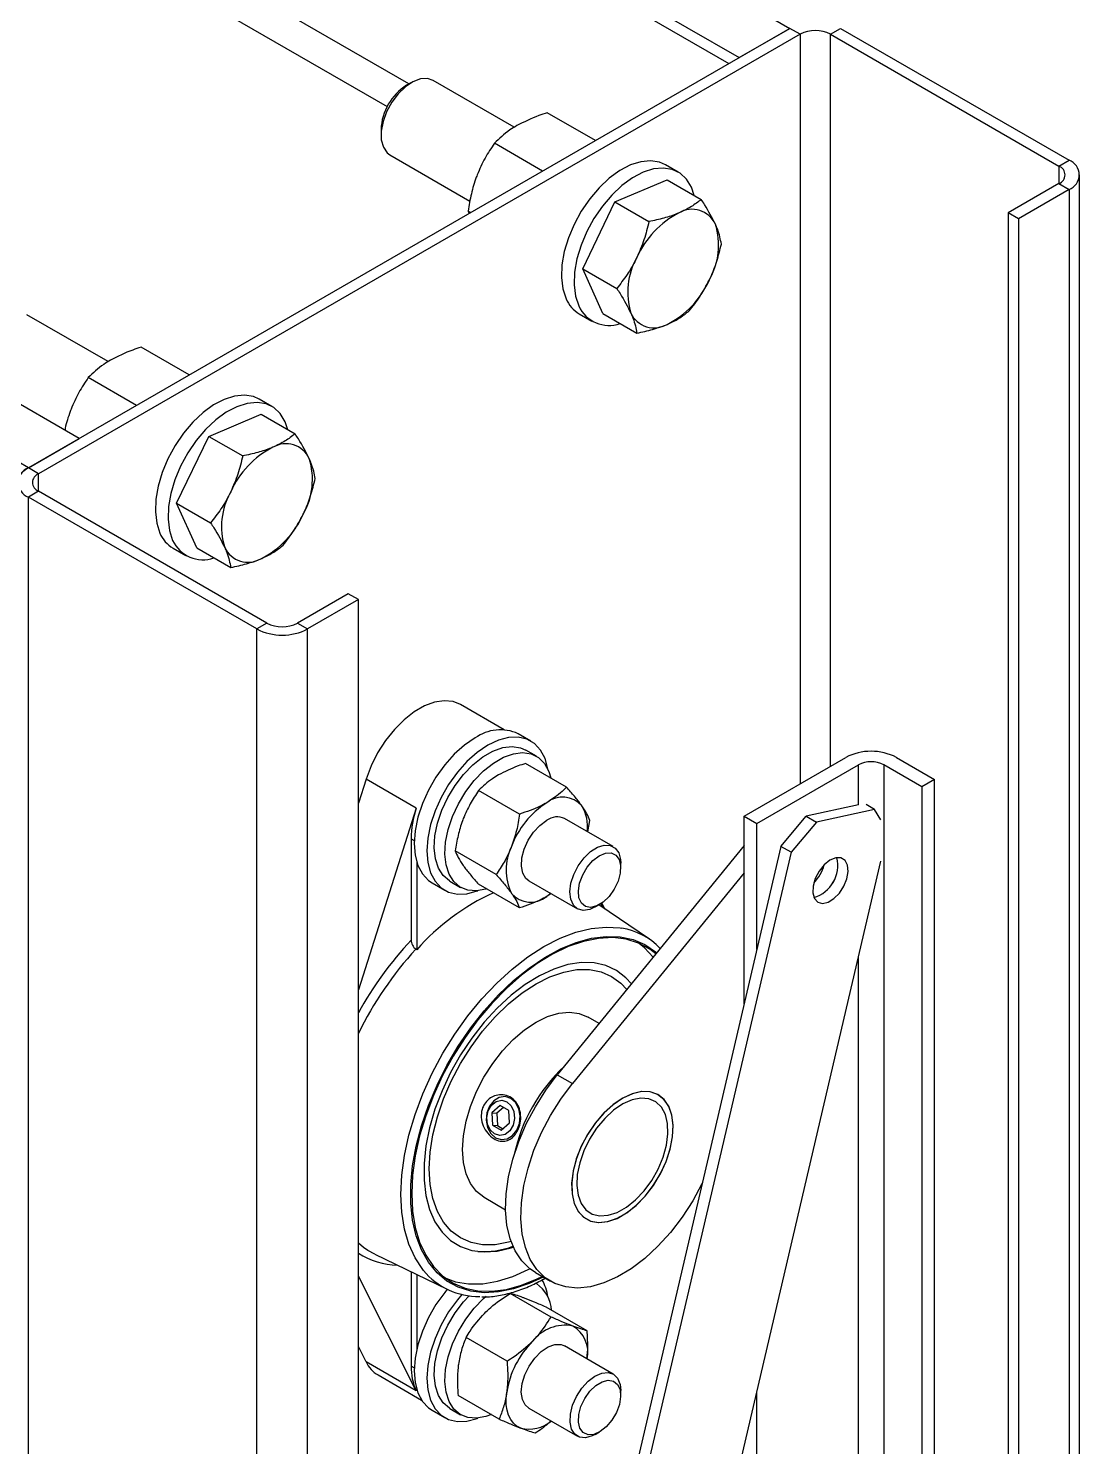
# Model space of a CAD drawing. Header units: millimetres. Extents: x -361 to 14022, y -1822 to 1455.
# Drawn here: x 4037.79 to 4046.94, y 893.34 to 905.7 of the extents above; entities that cross this region are included whole.
import ezdxf

# ---------------------------------------------------------------- set-up
doc = ezdxf.new("R2010")
doc.units = ezdxf.units.MM

msp = doc.modelspace()

# ---------------------------------------------------------------- linework, layer by layer
at = {"color": 7, "linetype": 'Continuous', "lineweight": 25}
for p, q in [((3978.127349, 943.96435), (4044.41861, 905.69522)), ((3977.685407, 943.709222), (4043.976668, 905.440092)), ((3977.685407, 943.607155), (4043.888265, 905.389058)), ((4038.231426, 902.123434), (3971.940165, 940.392564)), ((4037.789484, 901.868307), (3971.498223, 940.137437)), ((4044.41861, 905.69522), (4037.789484, 901.868307)), ((4043.976668, 905.440092), (4044.41861, 905.69522)), ((4044.506998, 905.644194), (4044.41861, 905.69522)), ((4044.772163, 905.644194), (4044.860552, 905.69522)), ((4044.860552, 905.69522), (4046.849289, 904.547146)), ((4044.506998, 905.644194), (4037.877872, 901.817281)), ((4044.772163, 905.644194), (4046.760901, 904.49612)), ((4041.12451, 905.224032), (4041.081914, 905.199434)), ((4042.019209, 904.834381), (4041.312038, 905.242622)), ((4042.725742, 904.717948), (4042.306128, 904.960186)), ((4040.859388, 904.813966), (4040.859388, 904.764777)), ((4042.266463, 904.452811), (4041.846849, 904.695049)), ((4040.937068, 904.593086), (4041.633699, 904.190929)), ((4043.445657, 904.443911), (4043.335172, 904.507693)), ((4046.760901, 904.49612), (4046.849289, 904.547146)), ((4042.895312, 904.183303), (4043.350608, 904.376439)), ((4043.350608, 904.376439), (4043.646539, 904.205602)), ((4046.760901, 904.343044), (4046.318959, 904.087916)), ((4046.760901, 904.343044), (4046.849289, 904.292018)), ((4046.940819, 822.255163), (4046.940819, 904.419582)), ((4046.849289, 904.292018), (4046.407348, 904.036891)), ((4046.849289, 904.292018), (4046.849289, 822.127599)), ((4041.639011, 904.090591), (4041.617209, 904.103177)), ((4041.617209, 904.103177), (4041.62648, 904.083357)), ((4042.615392, 903.601238), (4042.895312, 904.183303)), ((4042.895312, 904.183303), (4043.191243, 904.012466)), ((4046.407348, 904.036891), (4046.318959, 904.087916)), ((4046.318959, 904.087916), (4046.318959, 821.923497)), ((4046.407348, 904.036891), (4046.407348, 821.872471)), ((4042.615392, 903.601238), (4042.911323, 903.430401)), ((4042.790767, 903.212309), (4042.615392, 903.601238)), ((4038.483675, 902.793361), (4037.776504, 903.201602)), ((4042.585233, 903.20862), (4042.695718, 903.144838)), ((4042.790767, 903.212309), (4043.086698, 903.041472)), ((4039.190208, 902.676927), (4038.770594, 902.919165)), ((4038.730929, 902.411791), (4038.311315, 902.654029)), ((4039.910123, 902.402891), (4039.799638, 902.466673)), ((4039.359778, 902.142283), (4039.815074, 902.335419)), ((4039.815074, 902.335419), (4040.111005, 902.164582)), ((4037.789484, 901.868307), (4038.231426, 902.123434)), ((4039.079858, 901.560218), (4039.359778, 902.142283)), ((4039.359778, 902.142283), (4039.655709, 901.971445)), ((4037.877872, 901.817281), (4037.789484, 901.868307)), ((4037.877872, 901.664205), (4037.789484, 901.613179)), ((4037.789484, 819.44876), (4037.789484, 901.613179)), ((4039.778222, 900.465105), (4037.789484, 901.613179)), ((4039.86661, 900.516131), (4037.877872, 901.664205)), ((4039.079858, 901.560218), (4039.375789, 901.38938)), ((4039.255233, 901.171289), (4039.079858, 901.560218)), ((4039.049699, 901.167599), (4039.160184, 901.103817)), ((4039.255233, 901.171289), (4039.551164, 901.000452)), ((4040.573717, 900.771258), (4040.131775, 900.516131)), ((4040.662105, 900.720233), (4040.573717, 900.771258)), ((4040.662105, 900.720233), (4040.220163, 900.465105)), ((4040.662105, 818.555814), (4040.662105, 900.720233)), ((4039.86661, 900.516131), (4039.778222, 900.465105)), ((4040.131775, 900.516131), (4040.220163, 900.465105)), ((4039.778222, 818.300686), (4039.778222, 900.465105)), ((4040.220163, 818.300686), (4040.220163, 900.465105)), ((4041.930789, 899.587721), (4041.551781, 899.806517)), ((4042.164026, 899.489159), (4042.053541, 899.552941)), ((4042.211525, 899.357096), (4042.118717, 899.410673)), ((4042.474255, 899.088013), (4042.117567, 899.293925)), ((4044.020449, 898.836019), (4044.904332, 899.346274)), ((4044.130934, 898.772237), (4045.014818, 899.282492)), ((4045.567245, 899.091146), (4045.235788, 899.282492)), ((4045.235788, 899.282492), (4045.235788, 836.919187)), ((4045.346274, 899.346274), (4045.67773, 899.154928)), ((4040.729137, 899.157865), (4040.662105, 898.947529)), ((4041.16666, 898.905289), (4040.729137, 899.157865)), ((4045.67773, 899.154928), (4045.567245, 899.091146)), ((4045.67773, 836.791623), (4045.67773, 899.154928)), ((4042.066007, 898.852336), (4041.709318, 899.058248)), ((4045.567245, 899.091146), (4045.567245, 836.727842)), ((4041.16666, 898.905289), (4040.662105, 897.322085)), ((4045.014818, 898.932257), (4044.561679, 898.833719)), ((4045.156385, 898.892796), (4044.650067, 898.782694)), ((4045.156385, 898.892796), (4045.081637, 898.935947)), ((4045.211459, 898.803416), (4045.156385, 898.892796)), ((4042.880973, 898.570107), (4042.457946, 898.814315)), ((4042.659644, 898.697877), (4042.678379, 898.797581)), ((4044.020449, 898.836019), (4044.130934, 898.772237)), ((4044.020449, 897.201736), (4044.020449, 898.836019)), ((4044.130934, 897.674959), (4044.130934, 898.772237)), ((4044.340315, 898.571766), (4044.561679, 898.833719)), ((4044.650067, 898.782694), (4044.428704, 898.520741)), ((4044.561679, 898.833719), (4044.650067, 898.782694)), ((4041.121725, 898.638072), (4041.121725, 897.75561)), ((4044.340315, 898.571766), (4041.397613, 885.967804)), ((4044.428704, 898.520741), (4041.486002, 885.916779)), ((4041.861883, 898.326227), (4041.505194, 898.532139)), ((4044.020449, 898.580252), (4042.393595, 896.582142)), ((4044.428704, 898.520741), (4044.340315, 898.571766)), ((4041.170338, 898.435072), (4041.170338, 897.67222)), ((4042.129471, 885.241969), (4045.211459, 898.442509)), ((4042.945706, 898.384781), (4042.945706, 898.42703)), ((4041.459396, 898.268571), (4041.552204, 898.214995)), ((4042.145472, 898.273034), (4042.568498, 898.028826)), ((4044.020449, 898.340875), (4042.526178, 896.505604)), ((4041.303602, 898.253868), (4041.414087, 898.190086)), ((4042.066007, 898.035795), (4041.709318, 898.241707)), ((4042.337895, 898.16195), (4042.301709, 898.135404)), ((4042.340644, 898.160364), (4042.301709, 898.135404)), ((4042.724771, 898.044318), (4042.761358, 898.065446)), ((4043.195277, 897.763951), (4042.755997, 898.06235)), ((4042.780341, 898.077539), (4042.804671, 898.029286)), ((4041.170338, 897.67222), (4041.163187, 897.676886)), ((4042.758252, 897.030015), (4042.661989, 897.085587)), ((4042.393595, 896.582142), (4042.526178, 896.505604)), ((4041.896298, 896.315005), (4041.824879, 896.25167)), ((4041.925008, 896.298431), (4041.867937, 896.24782)), ((4041.972845, 896.270815), (4041.896298, 896.315005)), ((4041.824879, 896.25167), (4041.830007, 896.144146)), ((4041.824879, 896.25167), (4041.867937, 896.24782)), ((4041.867937, 896.24782), (4041.873065, 896.140296)), ((4041.906554, 896.099957), (4041.977973, 896.163291)), ((4041.977973, 896.163291), (4041.972845, 896.270815)), ((4041.830007, 896.144146), (4041.906554, 896.099957)), ((4041.830007, 896.144146), (4041.873065, 896.140296)), ((4041.873065, 896.140296), (4041.920902, 896.11268)), ((4043.655318, 895.637837), (4043.65312, 895.633362)), ((4041.755813, 895.515873), (4041.944028, 895.407219)), ((4040.804022, 895.019963), (4040.744323, 895.053107)), ((4040.804022, 895.019963), (4041.435052, 894.714821)), ((4041.16666, 893.829694), (4040.662105, 894.830351)), ((4041.121725, 894.866334), (4041.121725, 894.045029)), ((4041.170338, 894.842826), (4041.170338, 894.1919)), ((4042.20267, 894.86099), (4042.335253, 894.784452)), ((4042.339221, 894.473377), (4041.982533, 894.679289)), ((4042.65313, 894.353183), (4042.296441, 894.559095)), ((4040.729137, 894.08227), (4040.662105, 894.215212)), ((4041.956222, 894.089056), (4041.599534, 894.294967)), ((4042.880973, 893.977064), (4042.457946, 894.221273)), ((4041.16666, 893.829694), (4040.729137, 894.08227)), ((4040.833089, 893.96853), (4041.212097, 893.749733)), ((4042.945706, 893.791739), (4042.945706, 893.833988)), ((4044.130934, 836.408932), (4044.130934, 893.814486)), ((4041.887132, 893.584541), (4041.530444, 893.790452)), ((4041.303602, 893.660825), (4041.414087, 893.597044)), ((4041.459396, 893.675529), (4041.552204, 893.621952)), ((4042.145472, 893.679992), (4042.568498, 893.435784)), ((4042.724772, 893.451276), (4042.761358, 893.472404))]:
    msp.add_line(p, q, dxfattribs=at)
at = {"color": 8, "linetype": 'Continuous', "lineweight": 25}
for p, q in [((4041.102183, 905.211139), (3978.592979, 941.296934)), ((3978.516233, 941.03506), (4040.913785, 905.013721)), ((4044.506998, 905.644194), (4044.506998, 899.116898)), ((4044.772163, 899.269974), (4044.772163, 905.644194)), ((4046.760901, 904.49612), (4046.760901, 904.343044)), ((4037.877872, 901.664205), (4037.877872, 901.817281)), ((4045.014818, 898.932257), (4045.014818, 899.282492)), ((4041.121725, 898.638072), (4041.148683, 898.622509)), ((4045.014818, 836.919187), (4045.014818, 897.600269)), ((4041.148683, 894.029467), (4041.121725, 894.045029))]:
    msp.add_line(p, q, dxfattribs=at)
at = {"color": 7, "linetype": 'Continuous', "lineweight": 25, "flags": 128}
for points in [[(4041.312038, 905.242622), (4041.263305, 905.25889), (4041.202751, 905.255582), (4041.137283, 905.231053), (4041.071015, 905.186844), (4041.008111, 905.125734), (4040.952524, 905.051562), (4040.907746, 904.968988), (4040.876591, 904.883202), (4040.861016, 904.799593), (4040.862, 904.723414), (4040.879481, 904.659454)], [(4040.879481, 904.659454), (4040.912361, 904.611729), (4040.937068, 904.593086)], [(4043.335172, 904.507693), (4043.283426, 904.530267), (4043.205506, 904.542722), (4043.120132, 904.534377), (4043.029899, 904.505485), (4042.937548, 904.456925), (4042.845885, 904.390171), (4042.757696, 904.307252), (4042.67566, 904.210688), (4042.602269, 904.103412), (4042.539755, 903.988684), (4042.490015, 903.869991), (4042.454562, 903.750937), (4042.434472, 903.635142), (4042.430356, 903.526122), (4042.44234, 903.427191), (4042.470058, 903.341355)], [(4043.584862, 904.241207), (4043.560832, 904.311175), (4043.51822, 904.381309), (4043.462011, 904.433608), (4043.393912, 904.466485), (4043.315991, 904.47894), (4043.230617, 904.470595), (4043.140384, 904.441703), (4043.048033, 904.393143), (4042.956371, 904.326389), (4042.868181, 904.24347), (4042.786145, 904.146906), (4042.712755, 904.03963), (4042.65024, 903.924902), (4042.6005, 903.806209), (4042.565047, 903.687155), (4042.544957, 903.57136), (4042.540842, 903.46234), (4042.552825, 903.36341), (4042.580543, 903.277574)], [(4039.799638, 902.466673), (4039.747892, 902.489247), (4039.669972, 902.501702), (4039.584598, 902.493357), (4039.494365, 902.464465), (4039.402014, 902.415904), (4039.310351, 902.349151), (4039.222162, 902.266232), (4039.140126, 902.169668), (4039.066736, 902.062392), (4039.004221, 901.947664), (4038.954481, 901.82897), (4038.919028, 901.709917), (4038.898938, 901.594121), (4038.894822, 901.485102), (4038.906806, 901.386171), (4038.934524, 901.300335)], [(4040.049328, 902.200187), (4040.025298, 902.270155), (4039.982687, 902.340288), (4039.926477, 902.392588), (4039.858378, 902.425465), (4039.780457, 902.43792), (4039.695083, 902.429575), (4039.60485, 902.400683), (4039.512499, 902.352123), (4039.420837, 902.285369), (4039.332647, 902.20245), (4039.250611, 902.105886), (4039.177221, 901.99861), (4039.114706, 901.883882), (4039.064966, 901.765188), (4039.029513, 901.646135), (4039.009423, 901.530339), (4039.005308, 901.42132), (4039.017291, 901.322389), (4039.04501, 901.236553)], [(4041.551781, 899.806517), (4041.486777, 899.832409), (4041.409464, 899.84002), (4041.325409, 899.827253), (4041.237224, 899.794506), (4041.147647, 899.742794), (4041.059461, 899.673725), (4040.975406, 899.589444), (4040.898094, 899.49257), (4040.829924, 899.386111), (4040.773016, 899.273376), (4040.729137, 899.157865)], [(4041.678571, 899.51581), (4041.58648, 899.453343), (4041.497188, 899.374167), (4041.413406, 899.280686), (4041.337682, 899.175743), (4041.272315, 899.062524), (4041.219292, 898.944471), (4041.180224, 898.825169), (4041.156298, 898.708245), (4041.148241, 898.597251), (4041.156298, 898.495559), (4041.180224, 898.406259), (4041.219292, 898.332065), (4041.272315, 898.275231), (4041.303602, 898.253868)], [(4042.3123, 899.241465), (4042.31133, 899.247467), (4042.287404, 899.336767), (4042.248336, 899.410961), (4042.195313, 899.467796), (4042.129946, 899.505544), (4042.054222, 899.523058), (4041.97044, 899.519806), (4041.881147, 899.495887), (4041.789057, 899.452028)], [(4041.789057, 899.452028), (4041.696966, 899.389561), (4041.607673, 899.310385), (4041.523892, 899.216905), (4041.448167, 899.111961), (4041.3828, 898.998742), (4041.329777, 898.880689), (4041.290709, 898.761388), (4041.266783, 898.644464), (4041.258726, 898.533469), (4041.266783, 898.431777), (4041.290709, 898.342477), (4041.329777, 898.268283), (4041.3828, 898.211449), (4041.448167, 898.173701), (4041.523892, 898.156187), (4041.607673, 898.159439), (4041.696966, 898.183358), (4041.702734, 898.185551)], [(4041.459396, 898.268571), (4041.454814, 898.271291), (4041.400108, 898.318183), (4041.35902, 898.38333), (4041.332987, 898.464452), (4041.32292, 898.558708), (4041.329173, 898.662799), (4041.351527, 898.773081), (4041.389197, 898.885692), (4041.440867, 898.99669), (4041.504727, 899.10219), (4041.578541, 899.198496), (4041.659725, 899.282239), (4041.745437, 899.350487), (4041.832676, 899.400849), (4041.918388, 899.431562), (4041.999572, 899.441552), (4042.073386, 899.430469), (4042.118717, 899.410673)], [(4041.778952, 898.201508), (4041.77232, 898.199471), (4041.689812, 898.184567), (4041.614028, 898.19072), (4041.547621, 898.217714), (4041.492916, 898.264606), (4041.451827, 898.329754), (4041.425794, 898.410875), (4041.415728, 898.505132), (4041.421981, 898.609223), (4041.444334, 898.719504), (4041.482005, 898.832115), (4041.533675, 898.943113), (4041.597535, 899.048613), (4041.671349, 899.14492), (4041.752533, 899.228663), (4041.838245, 899.29691), (4041.925484, 899.347272), (4042.011196, 899.377985), (4042.09238, 899.387976), (4042.166194, 899.376893), (4042.230054, 899.345124), (4042.281723, 899.293783), (4042.319394, 899.224666), (4042.336597, 899.167481)], [(4042.145472, 898.273034), (4042.121182, 898.292308), (4042.093497, 898.338025), (4042.081253, 898.398995), (4042.08536, 898.470694), (4042.105512, 898.547807), (4042.140215, 898.624613), (4042.186896, 898.695416), (4042.242092, 898.754965), (4042.301709, 898.798843)], [(4042.724771, 898.044318), (4042.675896, 898.022413), (4042.619564, 898.014338), (4042.571033, 898.02741), (4042.5339, 898.060658), (4042.510922, 898.111618), (4042.5038, 898.17651), (4042.513065, 898.250521), (4042.538028, 898.328162), (4042.576839, 898.403674), (4042.626618, 898.471458), (4042.683674, 898.526487), (4042.743776, 898.564678), (4042.802465, 898.583199), (4042.85539, 898.580678), (4042.898624, 898.5573), (4042.928962, 898.5148), (4042.928962, 898.5148)], [(4042.931735, 898.458016), (4042.944917, 898.404012), (4042.941785, 898.338841), (4042.92262, 898.268295), (4042.889123, 898.198641), (4042.844271, 898.13607), (4042.792049, 898.086139), (4042.737097, 898.053287), (4042.684299, 898.040432), (4042.638345, 898.048716), (4042.603318, 898.077403), (4042.582332, 898.123945), (4042.57725, 898.184205), (4042.588524, 898.25283), (4042.615153, 898.323722), (4042.65477, 898.390581), (4042.703855, 898.447468), (4042.758047, 898.489327), (4042.812531, 898.512439), (4042.862465, 898.51475), (4042.903412, 898.496055), (4042.931735, 898.458016)], [(4042.928962, 898.5148), (4042.944154, 898.456329), (4042.945706, 898.42703)], [(4044.817766, 898.471709), (4044.767323, 898.450603), (4044.717359, 898.410426), (4044.673289, 898.355531), (4044.639889, 898.291867), (4044.620778, 898.226334), (4044.618027, 898.166033), (4044.631934, 898.117498), (4044.660993, 898.085989), (4044.702054, 898.07492), (4044.750667, 898.085491), (4044.801565, 898.116557), (4044.849232, 898.164751), (4044.888503, 898.224849), (4044.915121, 898.290341), (4044.926203, 898.354128), (4044.920548, 898.409299), (4044.898768, 898.449874), (4044.863223, 898.471457), (4044.817766, 898.471709)], [(4043.251259, 897.635529), (4043.198498, 897.676158), (4043.100794, 897.729402), (4042.992904, 897.76319), (4042.876234, 897.777081), (4042.752304, 897.770893), (4042.622731, 897.744709), (4042.489203, 897.698868), (4042.353461, 897.63397), (4042.217275, 897.550858), (4042.08242, 897.450618), (4041.950654, 897.334556), (4041.823696, 897.204185), (4041.703199, 897.061205), (4041.590736, 896.907479), (4041.487771, 896.745012), (4041.395648, 896.575921), (4041.315567, 896.402411), (4041.248573, 896.226744), (4041.195538, 896.051211), (4041.157154, 895.878098), (4041.133922, 895.709664), (4041.126144, 895.548104)], [(4043.227544, 897.606402), (4043.153833, 897.687647), (4043.106015, 897.727161)], [(4043.038622, 897.374367), (4042.991507, 897.426985), (4042.910392, 897.490187), (4042.817758, 897.533858), (4042.715128, 897.557281), (4042.604185, 897.560071), (4042.486751, 897.542183), (4042.364755, 897.50391), (4042.240201, 897.445882), (4042.115132, 897.36905), (4041.991603, 897.274676), (4041.871641, 897.16431), (4041.757218, 897.039764), (4041.650211, 896.903083), (4041.552378, 896.756511), (4041.465325, 896.602456), (4041.390482, 896.443446), (4041.329077, 896.282093), (4041.282119, 896.121046), (4041.250378, 895.962949), (4041.234376, 895.810398), (4041.234376, 895.665899), (4041.250378, 895.531824), (4041.282119, 895.410374), (4041.329077, 895.303544), (4041.390482, 895.213088), (4041.465325, 895.14049), (4041.552378, 895.086944), (4041.650211, 895.053328), (4041.757218, 895.040194), (4041.871641, 895.047759), (4041.991603, 895.075897), (4042.010749, 895.082136)], [(4041.755813, 895.515873), (4041.755776, 895.515895), (4041.690471, 895.566491), (4041.63793, 895.635167), (4041.599449, 895.720232), (4041.575975, 895.81959), (4041.568086, 895.930795), (4041.575975, 896.05111), (4041.599449, 896.177571), (4041.63793, 896.307064), (4041.690471, 896.436402), (4041.755776, 896.562399), (4041.832239, 896.681952), (4041.917977, 896.792119), (4042.010878, 896.890186), (4042.108656, 896.973739), (4042.208901, 897.04072), (4042.309147, 897.08948), (4042.406924, 897.118819), (4042.499825, 897.128013), (4042.585563, 897.116837), (4042.661989, 897.085587)], [(4042.20267, 894.86099), (4042.155672, 894.892548), (4042.084146, 894.962361), (4042.026297, 895.050226), (4041.983191, 895.154526), (4041.955621, 895.273343), (4041.944093, 895.404489), (4041.948821, 895.545553), (4041.969716, 895.69394), (4042.006395, 895.846918), (4042.058182, 896.001675), (4042.124126, 896.155362), (4042.203012, 896.305153), (4042.293389, 896.44829), (4042.393595, 896.582142)], [(4043.65312, 895.633362), (4043.572487, 895.484361), (4043.48059, 895.3424), (4043.379118, 895.21009), (4043.26994, 895.089867), (4043.155063, 894.983941), (4043.036601, 894.894261), (4042.916733, 894.822478), (4042.797666, 894.769912), (4042.681588, 894.737531), (4042.570636, 894.725929), (4042.466852, 894.735321), (4042.372144, 894.765533), (4042.288255, 894.81601), (4042.216728, 894.885823), (4042.15888, 894.973688), (4042.115774, 895.077988), (4042.088203, 895.196804), (4042.076676, 895.327951), (4042.081403, 895.469015), (4042.102299, 895.617402), (4042.138977, 895.77038), (4042.190765, 895.925137), (4042.256708, 896.078824), (4042.335594, 896.228614), (4042.425972, 896.371752), (4042.526178, 896.505604)], [(4042.624228, 895.341512), (4042.684637, 895.308952), (4042.755004, 895.296563), (4042.832788, 895.30479), (4042.915178, 895.333339), (4042.999194, 895.381175), (4043.081801, 895.446571), (4043.160014, 895.527163), (4043.231004, 895.620038), (4043.292207, 895.721839), (4043.341411, 895.828887), (4043.376837, 895.937313), (4043.397204, 896.043199), (4043.401777, 896.142716), (4043.39039, 896.232269), (4043.363456, 896.308621), (4043.321946, 896.369012), (4043.267363, 896.411259), (4043.201677, 896.433836), (4043.127264, 896.435926), (4043.046813, 896.417454), (4042.963232, 896.379088), (4042.879541, 896.322215), (4042.798766, 896.248889), (4042.723825, 896.161761), (4042.657428, 896.06398), (4042.601973, 895.95908), (4042.559466, 895.850853), (4042.531443, 895.74321), (4042.518916, 895.640041), (4042.522338, 895.545076), (4042.541586, 895.461746), (4042.575963, 895.393064), (4042.624228, 895.341512)], [(4042.96476, 896.379955), (4042.881044, 896.323401), (4042.800189, 896.250352), (4042.725117, 896.163448), (4042.658542, 896.06583), (4042.60287, 895.961026), (4042.560112, 895.852825), (4042.531815, 895.745136), (4042.519001, 895.641852), (4042.522133, 895.546706), (4042.541098, 895.463137), (4042.575211, 895.394165), (4042.623238, 895.342283), (4042.683444, 895.309366), (4042.753653, 895.296604), (4042.831326, 895.304458), (4042.913658, 895.332644), (4042.997672, 895.380144), (4043.080332, 895.44524), (4043.15865, 895.525581), (4043.229795, 895.618261), (4043.291197, 895.719933), (4043.340636, 895.82692), (4043.376325, 895.935356), (4043.396974, 896.041322), (4043.401837, 896.140988), (4043.390738, 896.230752), (4043.364078, 896.30737), (4043.322822, 896.368071), (4043.268459, 896.410664), (4043.202955, 896.433607), (4043.128678, 896.436072), (4043.048311, 896.41797), (4042.96476, 896.379955)], [(4041.85585, 896.03477), (4041.905194, 896.018896), (4041.956582, 896.025545), (4042.003816, 896.053915), (4042.041198, 896.100584), (4042.064221, 896.159922), (4042.070107, 896.224774), (4042.058146, 896.287316), (4042.029781, 896.340006), (4041.988433, 896.376487), (4041.939089, 896.392361), (4041.887701, 896.385712), (4041.840467, 896.357342), (4041.803085, 896.310673), (4041.780062, 896.251335), (4041.774176, 896.186483), (4041.786137, 896.123941), (4041.814502, 896.071251), (4041.85585, 896.03477)], [(4041.955757, 896.347514), (4041.993205, 896.312849), (4042.01668, 896.262143), (4042.022609, 896.203115), (4042.010088, 896.144751), (4041.981025, 896.095938), (4041.939844, 896.064106), (4041.892814, 896.054101), (4041.847095, 896.067448), (4041.809647, 896.102113), (4041.786172, 896.152819), (4041.780243, 896.211847), (4041.792764, 896.27021), (4041.821827, 896.319023), (4041.863008, 896.350855), (4041.910038, 896.36086), (4041.955757, 896.347514)], [(4042.964304, 896.328661), (4042.884158, 896.273946), (4042.807126, 896.202571), (4042.73636, 896.117458), (4042.674759, 896.022092), (4042.624844, 895.920377), (4042.588658, 895.816477), (4042.567683, 895.714647), (4042.562778, 895.619054), (4042.574144, 895.533613), (4042.601315, 895.461821), (4042.643179, 895.406617), (4042.698022, 895.370263), (4042.763598, 895.354245), (4042.837224, 895.35922), (4042.915884, 895.384985), (4042.996359, 895.430483), (4043.075353, 895.493854), (4043.149633, 895.572501), (4043.216158, 895.663206), (4043.272204, 895.762254), (4043.315476, 895.865592), (4043.344204, 895.968988), (4043.35721, 896.068208), (4043.353963, 896.159192), (4043.334596, 896.238214), (4043.2999, 896.302039), (4043.251297, 896.348054), (4043.190777, 896.374376), (4043.120817, 896.379925), (4043.044282, 896.364476), (4042.964304, 896.328661)], [(4041.126144, 895.548104), (4041.133922, 895.395524), (4041.157154, 895.253913), (4041.195538, 895.125117), (4041.248573, 895.010816), (4041.315567, 894.9125), (4041.395648, 894.831449), (4041.487771, 894.768722), (4041.590736, 894.725135), (4041.703199, 894.701257), (4041.823696, 894.697399), (4041.950654, 894.713611), (4042.08242, 894.749682), (4042.217275, 894.805142), (4042.261307, 894.82714)], [(4041.422273, 894.810517), (4041.507531, 894.781083), (4041.622144, 894.762191), (4041.744407, 894.763356), (4041.872726, 894.784563), (4042.005427, 894.825535), (4042.14078, 894.885739), (4042.154971, 894.893092)], [(4041.435664, 894.714525), (4041.413406, 894.687644), (4041.337681, 894.582701), (4041.272315, 894.469482), (4041.219292, 894.351429), (4041.180224, 894.232127), (4041.156298, 894.115203), (4041.148241, 894.004209), (4041.156298, 893.902517), (4041.180224, 893.813217), (4041.219292, 893.739023), (4041.272315, 893.682189), (4041.303602, 893.660825)], [(4041.562886, 894.669936), (4041.523891, 894.623862), (4041.448167, 894.518919), (4041.3828, 894.4057), (4041.329777, 894.287647), (4041.290709, 894.168346), (4041.266783, 894.051421), (4041.258726, 893.940427), (4041.266783, 893.838735), (4041.290709, 893.749435), (4041.329777, 893.675241), (4041.3828, 893.618407), (4041.448167, 893.580659), (4041.523891, 893.563145), (4041.607673, 893.566397), (4041.696966, 893.590315), (4041.702733, 893.592509)], [(4041.459396, 893.675529), (4041.454814, 893.678249), (4041.400108, 893.725141), (4041.35902, 893.790288), (4041.332987, 893.87141), (4041.32292, 893.965666), (4041.329173, 894.069757), (4041.351527, 894.180039), (4041.389197, 894.29265), (4041.440867, 894.403648), (4041.504727, 894.509147), (4041.578541, 894.605454), (4041.627461, 894.658328)], [(4041.819651, 893.623497), (4041.77232, 893.606429), (4041.689812, 893.591525), (4041.614028, 893.597677), (4041.547621, 893.624672), (4041.492916, 893.671564), (4041.451827, 893.736711), (4041.425794, 893.817833), (4041.415728, 893.91209), (4041.421981, 894.016181), (4041.444334, 894.126462), (4041.482005, 894.239073), (4041.533675, 894.350071), (4041.597535, 894.455571), (4041.671349, 894.551878), (4041.752533, 894.635621), (4041.773363, 894.653992)], [(4042.145472, 893.679992), (4042.114306, 893.707244), (4042.089667, 893.75642), (4042.080754, 893.819999), (4042.088228, 893.893267), (4042.111536, 893.970789), (4042.148947, 894.046816), (4042.197688, 894.11571), (4042.254144, 894.172361), (4042.314127, 894.212567), (4042.37319, 894.233347), (4042.426951, 894.233159), (4042.457946, 894.221273)], [(4042.724772, 893.451276), (4042.698501, 893.437915), (4042.640278, 893.421873), (4042.588319, 893.426934), (4042.546478, 893.452724), (4042.517857, 893.49733), (4042.504579, 893.557443), (4042.507629, 893.628606), (4042.526781, 893.70554), (4042.560615, 893.782539), (4042.60662, 893.853894), (4042.661386, 893.914311), (4042.72085, 893.959311), (4042.780602, 893.985554), (4042.836211, 893.991096), (4042.883552, 893.975526), (4042.919114, 893.939997), (4042.940261, 893.887145), (4042.945706, 893.833988)], [(4042.075664, 893.506214), (4042.042114, 893.523603), (4042.013006, 893.548298), (4041.988837, 893.579877), (4041.970022, 893.6178), (4041.956882, 893.661418), (4041.949642, 893.709985), (4041.948427, 893.762668), (4041.953255, 893.818568)], [(4042.945469, 893.78081), (4042.934534, 893.7123), (4042.908208, 893.641391), (4042.868832, 893.574383), (4042.819903, 893.517231), (4042.76577, 893.475012), (4042.711242, 893.451479), (4042.661164, 893.448721), (4042.619987, 893.466984), (4042.591368, 893.504646), (4042.577851, 893.55836), (4042.580637, 893.623352), (4042.599478, 893.693849), (4042.6327, 893.763587), (4042.677351, 893.826368), (4042.729465, 893.876614), (4042.784409, 893.909862), (4042.837302, 893.923156), (4042.883445, 893.915316), (4042.918737, 893.887037), (4042.940043, 893.840833), (4042.945469, 893.78081)]]:
    msp.add_lwpolyline(points, dxfattribs=at)
at = {"color": 8, "linetype": 'Continuous', "lineweight": 25, "flags": 128}
for points in [[(4042.771989, 898.071939), (4042.781923, 898.057885), (4042.79777, 898.033974)], [(4041.228804, 894.879252), (4041.223006, 894.886459), (4041.155424, 894.98865), (4041.101957, 895.106841), (4041.063279, 895.239544), (4041.039876, 895.385091), (4041.032043, 895.541652), (4041.039876, 895.707257), (4041.063279, 895.879825), (4041.101957, 896.057185), (4041.155424, 896.237106), (4041.223006, 896.417326), (4041.303855, 896.595579), (4041.396953, 896.769623), (4041.50113, 896.937269), (4041.615075, 897.09641), (4041.737356, 897.245043), (4041.866436, 897.3813), (4042.000689, 897.503467), (4042.13843, 897.610007), (4042.277924, 897.699582), (4042.417419, 897.771064), (4042.555159, 897.823555), (4042.689413, 897.856394), (4042.818492, 897.869169), (4042.940773, 897.861719), (4042.952928, 897.859803)], [(4042.270683, 894.821728), (4042.148297, 894.764067), (4042.013768, 894.717883), (4041.883223, 894.691502), (4041.758364, 894.685268), (4041.640819, 894.699263), (4041.53212, 894.733304), (4041.433684, 894.786947), (4041.346795, 894.859494), (4041.272585, 894.949997), (4041.212022, 895.057278), (4041.165894, 895.179938), (4041.134805, 895.316377), (4041.119158, 895.464818), (4041.119158, 895.623324), (4041.134805, 895.78983), (4041.165894, 895.962165), (4041.212022, 896.138082), (4041.272585, 896.315288), (4041.346795, 896.491472), (4041.433684, 896.664339), (4041.53212, 896.831634), (4041.640819, 896.991176), (4041.758364, 897.140885), (4041.883223, 897.278811), (4042.013768, 897.403154), (4042.148297, 897.512294), (4042.285057, 897.604808), (4042.422264, 897.679489), (4042.55813, 897.735365), (4042.690884, 897.771707), (4042.818794, 897.788041), (4042.940194, 897.784154), (4043.053501, 897.760097), (4043.157238, 897.716183), (4043.250051, 897.652985), (4043.259154, 897.645226)], [(4041.991172, 895.130803), (4041.968167, 895.124278), (4041.852957, 895.10293), (4041.743838, 895.102077), (4041.642676, 895.121733), (4041.551202, 895.161561), (4041.470982, 895.220882), (4041.403387, 895.298678), (4041.349576, 895.393621), (4041.310467, 895.504084), (4041.286731, 895.628178), (4041.278774, 895.763779), (4041.286731, 895.908568), (4041.310467, 896.060067), (4041.349576, 896.215683), (4041.403387, 896.372755), (4041.470982, 896.528595), (4041.551202, 896.680535), (4041.642676, 896.825977), (4041.743838, 896.962432), (4041.852957, 897.087565), (4041.968167, 897.199235), (4042.087495, 897.295532), (4042.208901, 897.374807), (4042.330307, 897.435704), (4042.449636, 897.477182), (4042.564846, 897.49853), (4042.673965, 897.499383), (4042.775127, 897.479728), (4042.866601, 897.439899), (4042.946821, 897.380579), (4042.99816, 897.324671)], [(4040.744323, 895.053107), (4040.707574, 895.078246), (4040.662105, 895.115318)]]:
    msp.add_lwpolyline(points, dxfattribs=at)
at = {"color": 7, "linetype": 'Continuous', "lineweight": 25}
for centre, radius, start, end in [((4044.639581, 905.388311), 0.288192, 62.6096722, 117.3903278), ((4041.334815, 904.796472), 0.475749, 122.1126569, 177.8927197), ((4046.731852, 904.419582), 0.081865, 290.7834208, 69.2165792), ((4046.800875, 904.419582), 0.136442, 290.7834208, 69.2165792), ((4043.812524, 903.380766), 0.793199, 116.8381851, 156.1946745), ((4043.567567, 903.896183), 0.223157, 25.0386888, 120.467355), ((4043.18672, 903.807841), 0.611014, 330.3025872, 17.4069253), ((4043.617568, 903.398217), 0.611014, 150.3025872, 197.4069253), ((4042.991764, 903.825292), 0.793199, 296.8381851, 336.1946745), ((4042.727209, 903.448149), 0.278445, 202.5527925, 239.3434217), ((4042.843368, 903.397679), 0.288967, 204.5594285, 289.7192619), ((4043.236721, 903.309875), 0.223157, 205.0386888, 300.467355), ((4040.27699, 901.339745), 0.793199, 116.8381851, 156.1946745), ((4040.032033, 901.855162), 0.223157, 25.0386888, 120.467355), ((4038.048268, 901.463742), 0.480252, 122.6054783, 177.3945215), ((4037.837899, 901.740743), 0.136442, 110.7834208, 249.2165792), ((4039.651186, 901.76682), 0.611014, 330.3025872, 17.4069253), ((4037.906921, 901.740743), 0.081865, 110.7834208, 249.2165792), ((4040.082034, 901.357196), 0.611014, 150.3025872, 197.4069253), ((4039.45623, 901.784272), 0.793199, 296.8381851, 336.1946745), ((4039.191675, 901.407128), 0.278445, 202.5527925, 239.3434217), ((4039.307834, 901.356659), 0.288967, 204.5594285, 289.7192619), ((4039.701187, 901.268854), 0.223157, 205.0386888, 300.467355), ((4039.999192, 900.772014), 0.288192, 242.6096722, 297.3903278), ((4039.999192, 900.891577), 0.480319, 242.6096722, 297.3903278), ((4041.898207, 899.209691), 0.376761, 65.6515204, 125.658938), ((4045.125303, 898.919801), 0.480319, 62.6096722, 117.3903278), ((4045.125303, 899.069256), 0.24016, 62.6096722, 117.3903278), ((4042.440803, 898.781691), 0.219848, 40.5327959, 129.2481681), ((4042.011838, 898.625777), 0.890198, 161.7002328, 179.2086331), ((4042.715581, 898.305735), 0.767383, 122.6379706, 159.7728862), ((4042.313783, 898.748854), 0.342604, 352.0796687, 30.855637), ((4042.393079, 898.672757), 0.155713, 65.381028, 125.9294305), ((4042.40382, 898.366917), 0.456484, 153.4364295, 206.5635705), ((4044.365673, 898.509037), 0.36561, 315.5670288, 344.4383477), ((4044.545263, 898.405361), 0.290423, 286.4516788, 13.5536967), ((4044.545411, 898.405276), 0.290298, 286.4284801, 13.5768964), ((4042.68185, 896.33226), 2.019941, 114.69541, 138.442918), ((4042.162615, 898.305657), 0.219848, 220.5327959, 309.2481681), ((4042.858198, 897.266716), 0.600604, 43.9678962, 80.9252219), ((4043.471684, 895.572206), 1.486888, 133.205849, 167.7393343), ((4041.751225, 895.76122), 0.718646, 266.0729196, 290.8806694), ((4041.706915, 895.269455), 0.617128, 219.2191053, 271.0370858), ((4041.886398, 894.586377), 0.430398, 8.288587, 29.6829364), ((4042.036928, 894.510658), 0.307724, 3.9169618, 55.4322235), ((4042.460721, 894.046184), 0.355248, 79.1234704, 142.3899125), ((4042.39769, 894.16747), 0.262124, 347.0217279, 60.2516744), ((4042.757211, 893.689348), 0.814275, 135.2125728, 170.8688746), ((4040.965349, 894.193781), 0.26121, 205.2710534, 239.5799876), ((4041.601225, 894.032733), 0.479658, 178.5310213, 205.0431203), ((4042.149786, 893.789867), 0.293178, 255.3554008, 310.616731)]:
    msp.add_arc(centre, radius, start, end, dxfattribs=at)
at = {"color": 8, "linetype": 'Continuous', "lineweight": 25}
for centre, radius, start, end in [((4043.393924, 895.62247), 3.116597, 136.8079893, 151.2276213), ((4043.406235, 895.610323), 3.04991, 137.3450293, 154.1240876), ((4041.021874, 895.58666), 0.662926, 237.1324945, 268.3193747)]:
    msp.add_arc(centre, radius, start, end, dxfattribs=at)
at = {"color": 7, "linetype": 'Continuous', "lineweight": 25}
for points, knots in [([(4042.306128, 904.960186), (4042.281487, 904.952152), (4042.185811, 904.920961), (4042.102682, 904.87916), (4042.040963, 904.848126)], [0, 0, 0, 0, 0.257551345, 1, 1, 1, 1]), ([(4042.040963, 904.848126), (4042.02061, 904.835767), (4041.944844, 904.789762), (4041.888244, 904.735058), (4041.846849, 904.695049)], [0, 0, 0, 0, 0.2686336051, 1, 1, 1, 1]), ([(4041.846849, 904.695049), (4041.818273, 904.65272), (4041.760596, 904.567285), (4041.717997, 904.46914), (4041.696504, 904.419621)], [0, 0, 0, 0, 0.495457963, 1, 1, 1, 1]), ([(4041.696504, 904.419621), (4041.693825, 904.412582), (4041.673535, 904.359276), (4041.642435, 904.254639), (4041.625669, 904.153972), (4041.617209, 904.103177)], [0, 0, 0, 0, 0.070090032, 0.530784434, 1, 1, 1, 1]), ([(4043.646539, 904.205602), (4043.619497, 904.184187), (4043.564918, 904.140964), (4043.491473, 904.10611), (4043.454416, 904.088525)], [0, 0, 0, 0, 0.495457963, 1, 1, 1, 1]), ([(4043.769752, 903.990629), (4043.741259, 904.046212), (4043.705804, 904.115375), (4043.656266, 904.190793), (4043.646539, 904.205602)], [0, 0, 0, 0, 0.803647298, 1, 1, 1, 1]), ([(4043.454416, 904.088525), (4043.448978, 904.086261), (4043.407793, 904.069112), (4043.322989, 904.040909), (4043.235426, 904.022004), (4043.191243, 904.012466)], [0, 0, 0, 0, 0.070090032, 0.530784434, 1, 1, 1, 1]), ([(4043.191243, 904.012466), (4043.178442, 903.959469), (4043.152606, 903.852503), (4043.108873, 903.751756), (4043.086808, 903.700925)], [0, 0, 0, 0, 0.495457963, 1, 1, 1, 1]), ([(4043.821914, 903.816673), (4043.814065, 903.858202), (4043.803997, 903.911469), (4043.775936, 903.976335), (4043.769752, 903.990629)], [0, 0, 0, 0, 0.7796360767, 1, 1, 1, 1]), ([(4043.71748, 903.505133), (4043.720755, 903.512056), (4043.745557, 903.564482), (4043.785166, 903.667459), (4043.80959, 903.766632), (4043.821914, 903.816673)], [0, 0, 0, 0, 0.070090032, 0.530784434, 1, 1, 1, 1]), ([(4043.086808, 903.700925), (4043.083448, 903.694051), (4043.058004, 903.641995), (4043.002877, 903.547977), (4042.942027, 903.469831), (4042.911323, 903.430401)], [0, 0, 0, 0, 0.070090032, 0.530784434, 1, 1, 1, 1]), ([(4043.541994, 903.234609), (4043.574653, 903.276141), (4043.640571, 903.359969), (4043.691689, 903.456452), (4043.71748, 903.505133)], [0, 0, 0, 0, 0.495457963, 1, 1, 1, 1]), ([(4042.911323, 903.430401), (4042.92105, 903.415592), (4042.970588, 903.340174), (4043.006043, 903.271011), (4043.034536, 903.215428)], [0, 0, 0, 0, 0.1963527019, 1, 1, 1, 1]), ([(4043.034536, 903.215428), (4043.040719, 903.201134), (4043.068781, 903.136268), (4043.078849, 903.083001), (4043.086698, 903.041472)], [0, 0, 0, 0, 0.220363923, 1, 1, 1, 1]), ([(4043.349871, 903.117532), (4043.355225, 903.119845), (4043.395767, 903.137365), (4043.465054, 903.174527), (4043.516191, 903.214459), (4043.541994, 903.234609)], [0, 0, 0, 0, 0.070090032, 0.530784434, 1, 1, 1, 1]), ([(4043.086698, 903.041472), (4043.133598, 903.051423), (4043.228259, 903.071508), (4043.309089, 903.102098), (4043.349871, 903.117532)], [0, 0, 0, 0, 0.495457963, 1, 1, 1, 1]), ([(4038.770594, 902.919165), (4038.745953, 902.911132), (4038.650277, 902.87994), (4038.567148, 902.83814), (4038.505429, 902.807105)], [0, 0, 0, 0, 0.257551345, 1, 1, 1, 1]), ([(4038.505429, 902.807105), (4038.485076, 902.794747), (4038.40931, 902.748742), (4038.35271, 902.694038), (4038.311315, 902.654029)], [0, 0, 0, 0, 0.2686336051, 1, 1, 1, 1]), ([(4038.311315, 902.654029), (4038.282739, 902.6117), (4038.225062, 902.526265), (4038.182463, 902.42812), (4038.16097, 902.378601)], [0, 0, 0, 0, 0.495457963, 1, 1, 1, 1]), ([(4038.16097, 902.378601), (4038.158301, 902.371559), (4038.138086, 902.318232), (4038.118022, 902.257274), (4038.107832, 902.201521), (4038.106718, 902.195426)], [0, 0, 0, 0, 0.119338137, 0.903735156, 1, 1, 1, 1]), ([(4040.111005, 902.164582), (4040.083963, 902.143167), (4040.029384, 902.099944), (4039.955939, 902.06509), (4039.918882, 902.047505)], [0, 0, 0, 0, 0.495457963, 1, 1, 1, 1]), ([(4040.234218, 901.949609), (4040.205725, 902.005192), (4040.17027, 902.074354), (4040.120732, 902.149773), (4040.111005, 902.164582)], [0, 0, 0, 0, 0.803647298, 1, 1, 1, 1]), ([(4039.655709, 901.971445), (4039.642908, 901.918448), (4039.617072, 901.811483), (4039.573339, 901.710736), (4039.551274, 901.659905)], [0, 0, 0, 0, 0.495457963, 1, 1, 1, 1]), ([(4039.918882, 902.047505), (4039.913444, 902.045241), (4039.872259, 902.028092), (4039.787455, 901.999888), (4039.699892, 901.980984), (4039.655709, 901.971445)], [0, 0, 0, 0, 0.070090032, 0.530784434, 1, 1, 1, 1]), ([(4040.28638, 901.775653), (4040.278531, 901.817182), (4040.268463, 901.870449), (4040.240402, 901.935315), (4040.234218, 901.949609)], [0, 0, 0, 0, 0.7796360767, 1, 1, 1, 1]), ([(4040.181946, 901.464112), (4040.185221, 901.471035), (4040.210023, 901.523462), (4040.249632, 901.626438), (4040.274056, 901.725612), (4040.28638, 901.775653)], [0, 0, 0, 0, 0.070090032, 0.530784434, 1, 1, 1, 1]), ([(4039.551274, 901.659905), (4039.547914, 901.653031), (4039.52247, 901.600975), (4039.467343, 901.506957), (4039.406493, 901.428811), (4039.375789, 901.38938)], [0, 0, 0, 0, 0.070090032, 0.530784434, 1, 1, 1, 1]), ([(4039.375789, 901.38938), (4039.385516, 901.374572), (4039.435054, 901.299153), (4039.470509, 901.22999), (4039.499002, 901.174408)], [0, 0, 0, 0, 0.1963527019, 1, 1, 1, 1]), ([(4040.00646, 901.193588), (4040.03912, 901.235121), (4040.105037, 901.318948), (4040.156155, 901.415432), (4040.181946, 901.464112)], [0, 0, 0, 0, 0.495457963, 1, 1, 1, 1]), ([(4039.499002, 901.174408), (4039.505186, 901.160114), (4039.533247, 901.095248), (4039.543315, 901.041981), (4039.551164, 901.000452)], [0, 0, 0, 0, 0.220363923, 1, 1, 1, 1]), ([(4039.814338, 901.076512), (4039.819691, 901.078825), (4039.860233, 901.096345), (4039.92952, 901.133507), (4039.980657, 901.173439), (4040.00646, 901.193588)], [0, 0, 0, 0, 0.070090032, 0.530784434, 1, 1, 1, 1]), ([(4039.551164, 901.000452), (4039.598065, 901.010403), (4039.692725, 901.030487), (4039.773555, 901.061078), (4039.814338, 901.076512)], [0, 0, 0, 0, 0.495457963, 1, 1, 1, 1]), ([(4042.117567, 899.293925), (4042.095663, 899.286784), (4042.010618, 899.259058), (4041.936725, 899.221902), (4041.881864, 899.194316)], [0, 0, 0, 0, 0.2575513451, 1, 1, 1, 1]), ([(4041.881864, 899.194316), (4041.863772, 899.18333), (4041.796425, 899.142437), (4041.746114, 899.093811), (4041.709318, 899.058248)], [0, 0, 0, 0, 0.268633605, 1, 1, 1, 1]), ([(4041.709318, 899.058248), (4041.683917, 899.020622), (4041.632648, 898.94468), (4041.594783, 898.85744), (4041.575678, 898.813423)], [0, 0, 0, 0, 0.495457963, 1, 1, 1, 1]), ([(4042.474255, 899.088013), (4042.461885, 899.075368), (4042.413858, 899.026272), (4042.349495, 898.983615), (4042.301709, 898.951945)], [0, 0, 0, 0, 0.257551345, 1, 1, 1, 1]), ([(4042.607895, 898.924567), (4042.605438, 898.928031), (4042.586833, 898.954262), (4042.545394, 899.007391), (4042.498112, 899.060975), (4042.474255, 899.088013)], [0, 0, 0, 0, 0.070085768, 0.530782234, 1, 1, 1, 1]), ([(4042.301709, 898.951945), (4042.28268, 898.941501), (4042.211842, 898.902622), (4042.127611, 898.873578), (4042.066007, 898.852336)], [0, 0, 0, 0, 0.268633605, 1, 1, 1, 1]), ([(4042.678379, 898.797581), (4042.67063, 898.816069), (4042.654989, 898.853385), (4042.623688, 898.900697), (4042.607895, 898.924567)], [0, 0, 0, 0, 0.495457963, 1, 1, 1, 1]), ([(4041.575678, 898.813423), (4041.573297, 898.807167), (4041.555262, 898.759783), (4041.527617, 898.666773), (4041.512714, 898.57729), (4041.505194, 898.532139)], [0, 0, 0, 0, 0.070085768, 0.530782234, 1, 1, 1, 1]), ([(4042.066007, 898.852336), (4042.058257, 898.80452), (4042.042617, 898.70801), (4042.011315, 898.61698), (4041.995523, 898.571052)], [0, 0, 0, 0, 0.495457963, 1, 1, 1, 1]), ([(4041.505194, 898.532139), (4041.512943, 898.513651), (4041.528584, 898.476334), (4041.559885, 898.429023), (4041.575678, 898.405153)], [0, 0, 0, 0, 0.495457963, 1, 1, 1, 1]), ([(4041.995523, 898.571052), (4041.993066, 898.564839), (4041.97446, 898.517785), (4041.933021, 898.432738), (4041.88574, 898.361947), (4041.861883, 898.326227)], [0, 0, 0, 0, 0.070085768, 0.530782234, 1, 1, 1, 1]), ([(4041.575678, 898.405153), (4041.578135, 898.401689), (4041.596741, 898.375458), (4041.638179, 898.322329), (4041.685461, 898.268745), (4041.709318, 898.241707)], [0, 0, 0, 0, 0.070085768, 0.530782234, 1, 1, 1, 1]), ([(4041.861883, 898.326227), (4041.887284, 898.297548), (4041.938552, 898.239665), (4041.976418, 898.188564), (4041.995523, 898.162782)], [0, 0, 0, 0, 0.495457963, 1, 1, 1, 1]), ([(4041.995523, 898.162782), (4041.997904, 898.159361), (4042.015939, 898.13346), (4042.043584, 898.088294), (4042.058487, 898.053401), (4042.066007, 898.035795)], [0, 0, 0, 0, 0.070085768, 0.530782234, 1, 1, 1, 1]), ([(4042.301709, 898.135404), (4042.28268, 898.12496), (4042.211842, 898.086081), (4042.127611, 898.057037), (4042.066007, 898.035795)], [0, 0, 0, 0, 0.268633605, 1, 1, 1, 1]), ([(4041.121725, 897.75561), (4041.121726, 897.755332), (4041.121753, 897.748479), (4041.123892, 897.733748), (4041.132438, 897.711632), (4041.145154, 897.69224), (4041.156248, 897.681537), (4041.162198, 897.677549), (4041.163187, 897.676886)], [0, 0, 0, 0, 0.010435875, 0.257269957, 0.505111444, 0.740717732, 0.95688425, 1, 1, 1, 1]), ([(4041.75922, 896.326742), (4041.771989, 896.34334), (4041.796772, 896.375553), (4041.849986, 896.402988), (4041.908583, 896.41286), (4041.969826, 896.400267), (4042.023585, 896.363568), (4042.061299, 896.305749), (4042.078107, 896.234793), (4042.073844, 896.162381), (4042.053337, 896.10004), (4042.022405, 896.05222), (4041.983151, 896.018764), (4041.935608, 896.001517), (4041.881244, 896.005056), (4041.824923, 896.033111), (4041.77476, 896.084606), (4041.739835, 896.153031), (4041.728002, 896.227025), (4041.737999, 896.286995), (4041.753668, 896.316342), (4041.75922, 896.326742)], [0, 0, 0, 0, 0.049847006, 0.096740241, 0.148882181, 0.206061278, 0.266054018, 0.326617682, 0.385893631, 0.440608133, 0.488888069, 0.533624828, 0.579443722, 0.629634373, 0.685185237, 0.744484714, 0.805033948, 0.865061286, 0.921816548, 0.972294032, 1, 1, 1, 1]), ([(4041.736173, 894.650503), (4041.753615, 894.649937), (4041.811257, 894.64807), (4041.914533, 894.664105), (4042.044436, 894.698346), (4042.169907, 894.746817), (4042.251538, 894.791175), (4042.288663, 894.811348)], [0, 0, 0, 0, 0.100863715, 0.333312036, 0.567673553, 0.803384637, 1, 1, 1, 1]), ([(4041.759455, 894.505358), (4041.777337, 894.52256), (4041.843901, 894.586596), (4041.923972, 894.640133), (4041.982533, 894.679289)], [0, 0, 0, 0, 0.268633605, 1, 1, 1, 1]), ([(4042.107909, 894.637422), (4042.104227, 894.638824), (4042.076339, 894.649447), (4042.030115, 894.665805), (4041.99849, 894.674767), (4041.982533, 894.679289)], [0, 0, 0, 0, 0.0700857678, 0.530782234, 1, 1, 1, 1]), ([(4042.296441, 894.559095), (4042.262125, 894.57395), (4042.192864, 894.603933), (4042.136398, 894.626191), (4042.107909, 894.637422)], [0, 0, 0, 0, 0.495457963, 1, 1, 1, 1]), ([(4041.599534, 894.294967), (4041.610844, 894.313852), (4041.654756, 894.387173), (4041.714844, 894.455), (4041.759455, 894.505358)], [0, 0, 0, 0, 0.257551345, 1, 1, 1, 1]), ([(4042.1793, 894.262987), (4042.196244, 894.28073), (4042.259318, 894.34678), (4042.305469, 894.4199), (4042.339221, 894.473377)], [0, 0, 0, 0, 0.268633605, 1, 1, 1, 1]), ([(4042.527754, 894.39505), (4042.523996, 894.396497), (4042.495537, 894.407449), (4042.43552, 894.43177), (4042.371516, 894.459423), (4042.339221, 894.473377)], [0, 0, 0, 0, 0.070085768, 0.530782234, 1, 1, 1, 1]), ([(4042.65313, 894.353183), (4042.636466, 894.357848), (4042.602832, 894.367263), (4042.552931, 894.385732), (4042.527754, 894.39505)], [0, 0, 0, 0, 0.495457963, 1, 1, 1, 1]), ([(4042.652883, 894.108738), (4042.655902, 894.146651), (4042.66221, 894.225871), (4042.656242, 894.309551), (4042.65313, 894.353183)], [0, 0, 0, 0, 0.478573151, 1, 1, 1, 1]), ([(4041.599534, 894.294967), (4041.585098, 894.259095), (4041.55596, 894.186692), (4041.540973, 894.10311), (4041.533411, 894.06094)], [0, 0, 0, 0, 0.495457963, 1, 1, 1, 1]), ([(4041.956222, 894.089056), (4041.977066, 894.102436), (4042.057996, 894.154388), (4042.127613, 894.216713), (4042.1793, 894.262987)], [0, 0, 0, 0, 0.257551345, 1, 1, 1, 1]), ([(4041.533411, 894.06094), (4041.53263, 894.054939), (4041.526714, 894.009494), (4041.521919, 893.920138), (4041.527585, 893.833944), (4041.530444, 893.790452)], [0, 0, 0, 0, 0.070085768, 0.530782234, 1, 1, 1, 1]), ([(4041.956222, 894.089056), (4041.959438, 894.042993), (4041.965929, 893.950022), (4041.957505, 893.862651), (4041.953255, 893.818568)], [0, 0, 0, 0, 0.495457963, 1, 1, 1, 1]), ([(4041.953255, 893.818568), (4041.952399, 893.812611), (4041.945912, 893.767496), (4041.927324, 893.686102), (4041.900611, 893.618601), (4041.887132, 893.584541)], [0, 0, 0, 0, 0.070085768, 0.530782234, 1, 1, 1, 1]), ([(4041.887132, 893.584541), (4041.921448, 893.569686), (4041.990709, 893.539703), (4042.047175, 893.517444), (4042.075664, 893.506214)], [0, 0, 0, 0, 0.495457963, 1, 1, 1, 1]), ([(4042.20104, 893.464347), (4042.222045, 893.47758), (4042.271708, 893.508869), (4042.314482, 893.546474), (4042.339165, 893.568175)], [0, 0, 0, 0, 0.42293411, 1, 1, 1, 1]), ([(4042.075664, 893.506214), (4042.079347, 893.504812), (4042.107235, 893.494189), (4042.153458, 893.477831), (4042.185083, 893.468869), (4042.20104, 893.464347)], [0, 0, 0, 0, 0.070085768, 0.530782234, 1, 1, 1, 1])]:
    msp.add_open_spline(points, degree=3, knots=knots, dxfattribs=at)

doc.saveas('drawing.dxf')
